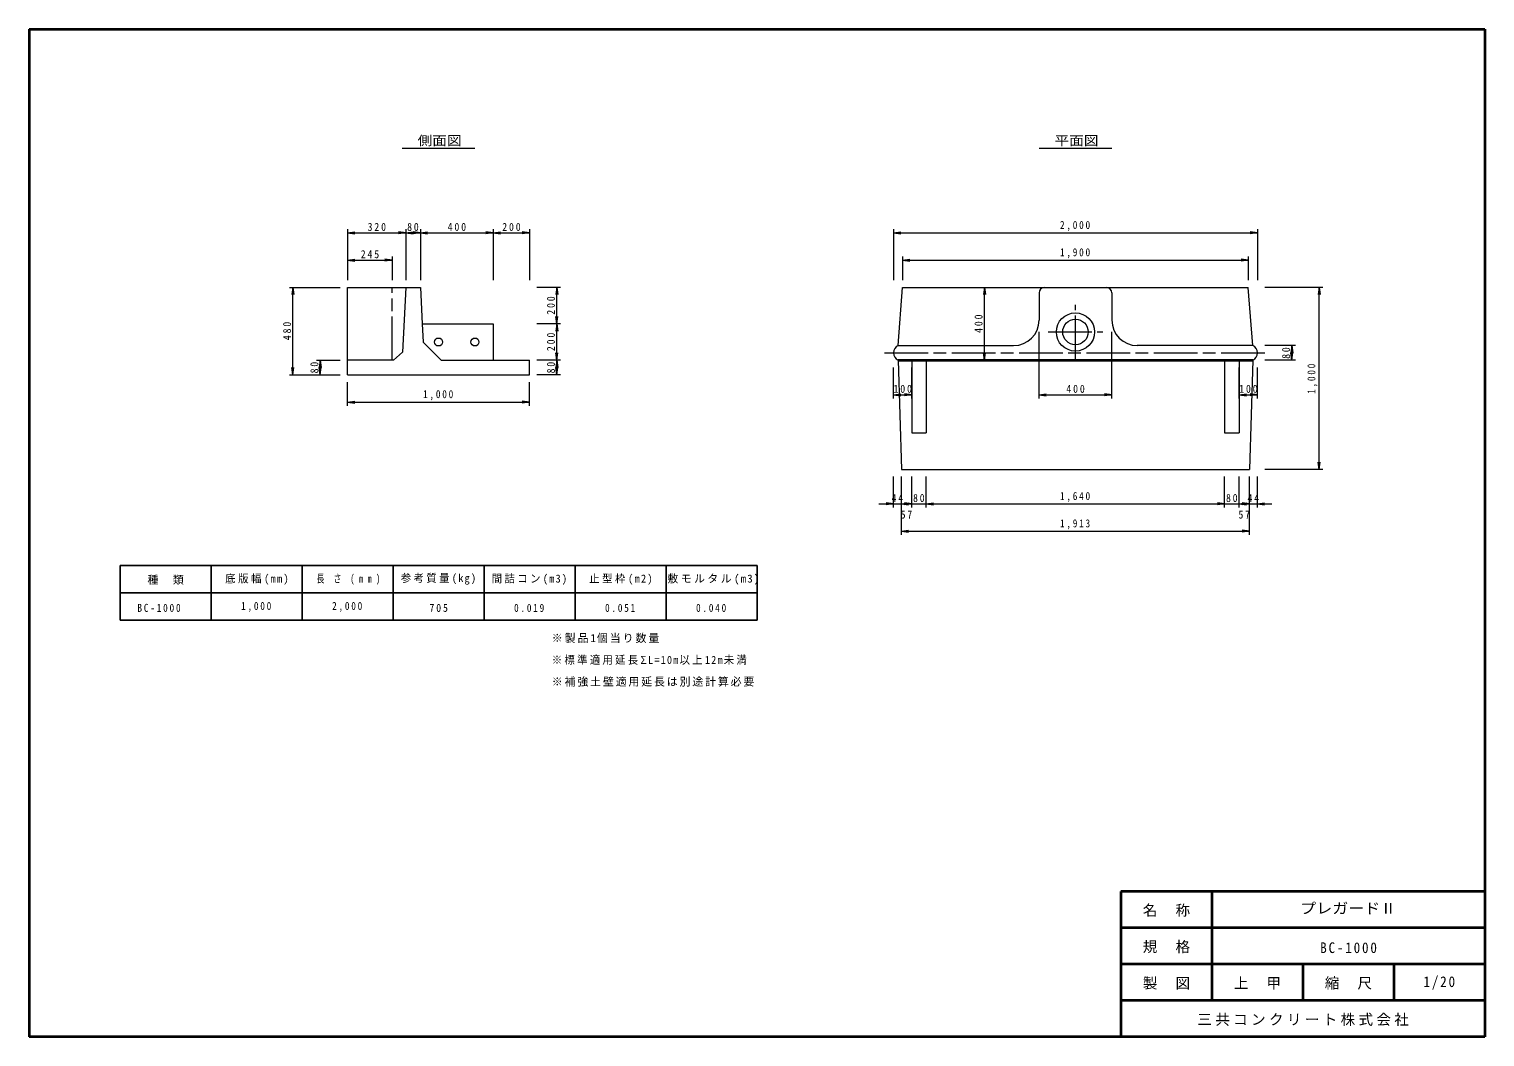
# Model space of a CAD drawing. Units: millimetres, scale not verified. Extents: x 200 to 8200, y 200 to 5740.
import ezdxf
from ezdxf.enums import TextEntityAlignment as Align

# ---------------------------------------------------------------- set-up
doc = ezdxf.new("R2010")
doc.units = ezdxf.units.MM
doc.header["$LTSCALE"] = 20
doc.linetypes.add('CHAIN', pattern=[18.5, 12, -1.5, 3.5, -1.5])
for name, color, linetype, lineweight in [('0-0ﾚｲﾔ', 2, 'Continuous', 18), ('0-1ﾚｲﾔ', 4, 'Continuous', 9), ('0-2ﾚｲﾔ', 7, 'CHAIN', 18), ('0-3ﾚｲﾔ', 3, 'Continuous', 25), ('_0-e_', 2, 'Continuous', 35)]:
    doc.layers.add(name, color=color, linetype=linetype, lineweight=lineweight)
doc.layers.add('0-4ﾚｲﾔ', color=7, linetype='Continuous')
doc.layers.add('_0-f_', color=3, linetype='Continuous')
doc.styles.add('ＭＳ ゴシック', font='')
doc.styles.get('ＭＳ ゴシック').set_extended_font_data('MS Gothic')

msp = doc.modelspace()

# ---------------------------------------------------------------- linework, layer by layer
at = {"layer": '0-0ﾚｲﾔ'}
for p, q in [((1950, 4319.96), (2350, 4319.96)), ((1950, 3839.95), (1950, 4319.96)), ((2270, 4319.96), (2252.25, 3964.97)), ((2350, 4319.96), (2360, 4119.95)), ((4975.08, 3999.99), (5000.08, 4319.96)), ((5000.08, 4319.96), (6899.92, 4319.96)), ((5750.02, 4289.96), (5750.02, 4139.97)), ((6149.98, 4289.96), (6149.98, 4139.97)), ((6924.92, 3999.99), (6899.92, 4319.96)), ((2360, 4119.95), (2365, 4019.95)), ((2360, 4119.95), (2750, 4119.95)), ((2750, 4119.95), (2750, 3919.96)), ((2365, 4019.95), (2465, 3919.96)), ((2252.25, 3964.97), (2202.5, 3919.96)), ((4975.08, 3999.99), (5610.03, 3999.99)), ((6924.92, 3999.99), (6289.97, 3999.99)), ((2202.5, 3919.96), (1950, 3919.96)), ((2465, 3919.96), (2950, 3919.96)), ((2950, 3839.95), (2950, 3919.96)), ((4975.08, 3919.99), (4993.77, 3319.95)), ((5050.08, 3919.99), (5050.08, 3520.02)), ((5130.08, 3919.99), (5130.08, 3520.02)), ((6769.92, 3919.99), (6769.92, 3520.02)), ((6849.92, 3919.99), (6849.92, 3520.02)), ((6924.92, 3919.99), (6906.23, 3319.95)), ((1950, 3839.95), (2950, 3839.95)), ((5050.08, 3520.02), (5130.08, 3520.02)), ((6769.92, 3520.02), (6849.92, 3520.02)), ((4993.77, 3319.95), (6906.23, 3319.95))]:
    msp.add_line(p, q, dxfattribs=at)
at = {"layer": '0-0ﾚｲﾔ', "lineweight": 35}
msp.add_line((4975.08, 3919.99), (6924.92, 3919.99), dxfattribs=at)
at = {"layer": '0-0ﾚｲﾔ'}
for centre, radius in [((5950, 4074.98), 104.99), ((5950, 4074.98), 69.99), ((2450, 4019.95), 21.93), ((2650, 4019.95), 21.93)]:
    msp.add_circle(centre, radius, dxfattribs=at)
for centre, radius, start, end in [((5780.01, 4289.96), 30, 90, 180), ((6119.98, 4289.96), 30, 0, 90), ((5610.03, 4139.97), 139.99, 270, 0), ((6289.97, 4139.97), 139.99, 180, 270), ((4994.59, 3960), 44.5, 115.99907, 244.00093), ((6905.41, 3960), 44.5, 295.99907, 64.00093)]:
    msp.add_arc(centre, radius, start, end, dxfattribs=at)
at = {"layer": '0-1ﾚｲﾔ', "color": 7, "lineweight": 18}
for p, q in [((2250, 5086.36), (2650, 5086.36)), ((5750, 5086.36), (6150, 5086.36))]:
    msp.add_line(p, q, dxfattribs=at)
at = {"layer": '0-1ﾚｲﾔ'}
for p, q in [((1950, 4639.96), (1950, 4359.96)), ((1950, 4639.96), (1950, 4359.96)), ((1950, 4619.96), (1989.61, 4625.53)), ((1950, 4619.96), (1989.61, 4625.53)), ((1950, 4619.96), (2270, 4619.96)), ((1950, 4619.96), (1989.61, 4614.39)), ((1950, 4619.96), (2270, 4619.96)), ((1950, 4619.96), (1989.61, 4614.39)), ((2270, 4619.96), (2230.39, 4625.53)), ((2270, 4619.96), (2230.39, 4625.53)), ((2270, 4619.96), (2230.39, 4614.39)), ((2270, 4619.96), (2230.39, 4614.39)), ((2270, 4639.96), (2270, 4359.96)), ((2270, 4619.96), (2309.61, 4625.53)), ((2270, 4619.96), (2350, 4619.96)), ((2270, 4619.96), (2309.61, 4614.39)), ((2350, 4619.96), (2310.39, 4625.53)), ((2350, 4619.96), (2310.39, 4614.39)), ((2350, 4639.96), (2350, 4359.96)), ((2350, 4619.96), (2389.61, 4625.53)), ((2350, 4619.96), (2750, 4619.96)), ((2350, 4619.96), (2389.61, 4614.39)), ((2750, 4619.96), (2710.39, 4625.53)), ((2750, 4619.96), (2710.39, 4614.39)), ((2750, 4639.96), (2750, 4359.96)), ((2750, 4619.96), (2789.61, 4625.53)), ((2750, 4619.96), (2950, 4619.96)), ((2750, 4619.96), (2789.61, 4614.39)), ((2950, 4619.96), (2910.39, 4625.53)), ((2950, 4619.96), (2910.39, 4614.39)), ((2950, 4639.96), (2950, 4359.96)), ((4950.05, 4639.96), (4950.05, 4359.96)), ((4950.05, 4619.96), (4989.66, 4625.52)), ((4950.05, 4619.96), (6949.87, 4619.96)), ((4950.05, 4619.96), (4989.66, 4614.39)), ((6949.87, 4619.96), (6910.26, 4625.52)), ((6949.87, 4619.96), (6910.26, 4614.39)), ((6949.87, 4639.96), (6949.87, 4359.96)), ((1950, 4489.96), (1950, 4359.96)), ((2195, 4489.96), (2195, 4359.96)), ((5000.04, 4489.96), (5000.04, 4359.96)), ((6899.87, 4489.96), (6899.87, 4359.96)), ((1950, 4469.96), (1989.61, 4475.53)), ((1950, 4469.96), (2195, 4469.96)), ((1950, 4469.96), (1989.61, 4464.39)), ((2195, 4469.96), (2155.39, 4475.53)), ((2195, 4469.96), (2155.39, 4464.39)), ((5000.04, 4469.96), (5039.66, 4475.52)), ((5000.04, 4469.96), (6899.87, 4469.96)), ((5000.04, 4469.96), (5039.66, 4464.39)), ((6899.87, 4469.96), (6860.26, 4475.52)), ((6899.87, 4469.96), (6860.26, 4464.39)), ((1630, 4319.96), (1910, 4319.96)), ((1650, 4319.96), (1644.43, 4280.35)), ((1650, 3839.96), (1650, 4319.96)), ((1650, 4319.96), (1655.57, 4280.35)), ((3120, 4319.95), (2990, 4319.95)), ((3100, 4319.95), (3094.43, 4280.34)), ((3100, 4119.95), (3100, 4319.95)), ((3100, 4319.95), (3105.57, 4280.34)), ((5450.04, 4319.96), (5444.47, 4280.34)), ((5450.04, 3919.99), (5450.04, 4319.96)), ((5450.04, 4319.96), (5455.61, 4280.34)), ((7309.91, 4319.96), (6989.91, 4319.96)), ((7289.91, 4319.96), (7284.35, 4280.34)), ((7289.91, 3319.95), (7289.91, 4319.96)), ((7289.91, 4319.96), (7295.48, 4280.34)), ((3120, 4119.95), (2990, 4119.95)), ((3100, 4119.95), (3094.43, 4159.56)), ((3100, 4119.95), (3094.43, 4080.34)), ((3100, 4119.95), (3105.57, 4159.56)), ((3100, 3919.95), (3100, 4119.95)), ((3100, 4119.95), (3105.57, 4080.34)), ((5750.02, 3709.99), (5750.02, 4074.97)), ((6149.98, 3709.99), (6149.98, 4074.97)), ((3100, 3919.95), (3094.43, 3959.56)), ((3100, 3919.95), (3105.57, 3959.56)), ((5450.04, 3919.99), (5444.47, 3959.6)), ((5450.04, 3919.99), (5455.61, 3959.6)), ((7159.91, 3999.99), (6989.91, 3999.99)), ((7139.91, 3999.99), (7134.34, 3960.38)), ((7139.91, 3919.99), (7134.34, 3959.6)), ((7139.91, 3919.99), (7139.91, 3999.99)), ((7139.91, 3999.99), (7145.48, 3960.38)), ((7139.91, 3919.99), (7145.48, 3959.6)), ((1650, 3839.96), (1644.43, 3879.57)), ((1650, 3839.96), (1655.57, 3879.57)), ((1780, 3919.96), (1910, 3919.96)), ((1800, 3919.96), (1794.43, 3880.35)), ((1800, 3839.96), (1794.43, 3879.57)), ((1800, 3839.96), (1800, 3919.96)), ((1800, 3919.96), (1805.57, 3880.35)), ((1800, 3839.96), (1805.57, 3879.57)), ((3120, 3919.95), (2990, 3919.95)), ((3100, 3919.95), (3094.43, 3880.34)), ((3100, 3839.95), (3094.43, 3879.56)), ((3100, 3839.95), (3100, 3919.95)), ((3100, 3919.95), (3105.57, 3880.34)), ((3100, 3839.95), (3105.57, 3879.56)), ((4950.09, 3709.99), (4950.09, 3879.99)), ((5050.08, 3709.99), (5050.08, 3879.99)), ((6849.92, 3709.99), (6849.92, 3879.99)), ((6949.91, 3709.99), (6949.91, 3879.99)), ((7159.91, 3919.99), (6989.91, 3919.99)), ((1630, 3839.96), (1910, 3839.96)), ((1780, 3839.96), (1910, 3839.96)), ((1950, 3669.96), (1950, 3799.96)), ((2950, 3669.96), (2950, 3799.96)), ((3120, 3839.95), (2990, 3839.95)), ((1950, 3689.96), (1989.61, 3695.52)), ((1950, 3689.96), (2950, 3689.96)), ((1950, 3689.96), (1989.61, 3684.39)), ((2950, 3689.96), (2910.39, 3695.52)), ((2950, 3689.96), (2910.39, 3684.39)), ((4950.09, 3729.99), (4989.7, 3735.56)), ((4950.09, 3729.99), (5050.08, 3729.99)), ((4950.09, 3729.99), (4989.7, 3724.43)), ((5050.08, 3729.99), (5010.47, 3735.56)), ((5050.08, 3729.99), (5010.47, 3724.43)), ((5750.02, 3729.99), (5789.63, 3735.56)), ((5750.02, 3729.99), (6149.98, 3729.99)), ((5750.02, 3729.99), (5789.63, 3724.43)), ((6149.98, 3729.99), (6110.37, 3735.56)), ((6149.98, 3729.99), (6110.37, 3724.43)), ((6849.92, 3729.99), (6889.53, 3735.56)), ((6849.92, 3729.99), (6949.91, 3729.99)), ((6849.92, 3729.99), (6889.53, 3724.43)), ((6949.91, 3729.99), (6910.3, 3735.56)), ((6949.91, 3729.99), (6910.3, 3724.43)), ((7309.91, 3319.95), (6989.91, 3319.95)), ((7289.91, 3319.95), (7284.35, 3359.57)), ((7289.91, 3319.95), (7295.48, 3359.57)), ((4950.09, 3109.95), (4950.09, 3279.95)), ((4993.77, 3109.95), (4993.77, 3279.95)), ((4993.77, 2959.95), (4993.77, 3279.95)), ((5050.08, 3109.95), (5050.08, 3279.95)), ((5130.08, 3109.95), (5130.08, 3279.95)), ((6769.92, 3109.95), (6769.92, 3279.95)), ((6849.92, 3109.95), (6849.92, 3279.95)), ((6906.23, 3109.95), (6906.23, 3279.95)), ((6906.23, 2959.95), (6906.23, 3279.95)), ((6949.91, 3109.95), (6949.91, 3279.95)), ((4870.09, 3129.95), (4993.77, 3129.95)), ((4950.09, 3129.95), (4910.48, 3135.52)), ((4950.09, 3129.95), (4910.48, 3124.39)), ((4993.77, 3129.95), (5033.38, 3135.52)), ((4993.77, 3129.95), (5050.08, 3129.95)), ((4993.77, 3129.95), (5033.38, 3124.39)), ((5050.08, 3129.95), (5010.47, 3135.52)), ((5050.08, 3129.95), (5010.47, 3124.39)), ((5050.08, 3129.95), (5130.08, 3129.95)), ((5130.08, 3129.95), (5169.69, 3135.52)), ((5130.08, 3129.95), (6769.92, 3129.95)), ((5130.08, 3129.95), (5169.69, 3124.39)), ((6769.92, 3129.95), (6730.31, 3135.52)), ((6769.92, 3129.95), (6730.31, 3124.39)), ((6769.92, 3129.95), (6849.92, 3129.95)), ((6849.92, 3129.95), (6889.53, 3135.52)), ((6849.92, 3129.95), (6906.23, 3129.95)), ((6849.92, 3129.95), (6889.53, 3124.39)), ((6906.23, 3129.95), (6866.62, 3135.52)), ((6906.23, 3129.95), (6866.62, 3124.39)), ((6906.23, 3129.95), (7029.91, 3129.95)), ((6949.91, 3129.95), (6989.52, 3135.52)), ((6949.91, 3129.95), (6989.52, 3124.39)), ((4993.77, 2979.95), (5033.38, 2985.52)), ((4993.77, 2979.95), (6906.23, 2979.95)), ((4993.77, 2979.95), (5033.38, 2974.39)), ((6906.23, 2979.95), (6866.62, 2985.52)), ((6906.23, 2979.95), (6866.62, 2974.39))]:
    msp.add_line(p, q, dxfattribs=at)
at = {"layer": '0-2ﾚｲﾔ'}
for p, q in [((2195, 3919.96), (2195, 4319.96)), ((5950.04, 3924.98), (5950.04, 4224.98)), ((5800, 4074.98), (6100, 4074.98)), ((4900.08, 3960), (6999.91, 3960))]:
    msp.add_line(p, q, dxfattribs=at)
at = {"layer": '0-3ﾚｲﾔ'}
for p, q in [((700, 2790.71), (4200, 2790.71)), ((700, 2790.71), (700, 2490.71)), ((1200, 2790.71), (1200, 2490.71)), ((1700, 2790.71), (1700, 2490.71)), ((2200, 2790.71), (2200, 2490.71)), ((2700, 2790.71), (2700, 2490.71)), ((3200, 2790.71), (3200, 2490.71)), ((3700, 2790.71), (3700, 2490.71)), ((4200, 2790.71), (4200, 2490.71)), ((700, 2640.71), (4200, 2640.71)), ((700, 2490.71), (4200, 2490.71))]:
    msp.add_line(p, q, dxfattribs=at)
at = {"layer": '_0-e_'}
for p, q in [((200, 5740), (8200, 5740)), ((200, 5740), (200, 200)), ((8200, 5740), (8200, 200)), ((8200, 1000), (6200, 1000)), ((6200, 1000), (6200, 200)), ((6700, 1000), (6700, 400)), ((8200, 800), (6200, 800)), ((8200, 600), (6200, 600)), ((7200, 600), (7200, 400)), ((7700, 600), (7700, 400)), ((8200, 400), (6200, 400)), ((8200, 200), (200, 200))]:
    msp.add_line(p, q, dxfattribs=at)

# ---------------------------------------------------------------- texts
at = {"layer": '0-1ﾚｲﾔ', "color": 7, "style": 'ＭＳ ゴシック', "width": 1.15}
for s, p in [('側面図', (2335, 5086.36)), ('平面図', (5835, 5086.36))]:
    msp.add_text(s, height=51.32, dxfattribs=at).set_placement(p, align=Align.BOTTOM_LEFT)
at = {"layer": '0-1ﾚｲﾔ', "color": 7, "char_height": 43.99, "attachment_point": 7, "style": 'ＭＳ ゴシック'}
for s, insert in [('\\T1.38;\\W0.9;320', (2060, 4629.96)), ('\\T1.38;\\W0.9;320', (2060, 4629.96)), ('\\T1.36;\\W0.9;80', (2277.5, 4629.96)), ('\\T1.38;\\W0.9;400', (2500, 4629.96)), ('\\T1.38;\\W0.9;200', (2800, 4629.96)), ('\\T1.38;\\W0.85;2,000', (5864.96, 4629.96)), ('\\T1.38;\\W0.9;245', (2022.5, 4479.96)), ('\\T1.38;\\W0.85;1,900', (5864.96, 4479.96)), ('\\T1.38;\\W0.9;100', (4950.09, 3739.99)), ('\\T1.38;\\W0.9;400', (5900, 3739.99)), ('\\T1.38;\\W0.9;100', (6849.91, 3739.99)), ('\\T1.38;\\W0.85;1,000', (2365, 3699.96)), ('\\T1.36;\\W0.9;44', (4939.43, 3139.95)), ('\\T1.36;\\W0.9;80', (5057.58, 3139.95)), ('\\T1.38;\\W0.85;1,640', (5865, 3139.95)), ('\\T1.36;\\W0.9;80', (6777.42, 3139.95)), ('\\T1.36;\\W0.9;44', (6895.57, 3139.95)), ('\\T1.36;\\W0.9;57', (4989.42, 3048.75)), ('\\T1.38;\\W0.85;1,913', (5865, 2989.95)), ('\\T1.36;\\W0.9;57', (6845.57, 3048.75))]:
    msp.add_mtext(s, dxfattribs=dict(at, insert=insert))
at = {"layer": '0-1ﾚｲﾔ', "color": 7, "char_height": 43.99, "attachment_point": 7, "rotation": 90, "style": 'ＭＳ ゴシック'}
for s, insert in [('\\T1.38;\\W0.9;200', (3090, 4169.95)), ('\\T1.38;\\W0.9;400', (5440.04, 4069.97)), ('\\T1.38;\\W0.9;480', (1640, 4029.96)), ('\\T1.38;\\W0.9;200', (3090, 3969.95)), ('\\T1.36;\\W0.9;80', (7129.91, 3927.49)), ('\\T1.36;\\W0.9;80', (1790, 3847.46)), ('\\T1.36;\\W0.9;80', (3090, 3847.45)), ('\\T1.38;\\W0.85;1,000', (7279.91, 3734.96))]:
    msp.add_mtext(s, dxfattribs=dict(at, insert=insert))
at = {"layer": '0-4ﾚｲﾔ', "char_height": 43.99, "attachment_point": 7, "style": 'ＭＳ ゴシック'}
for s, insert in [('\\T2.33;種類', (850, 2685.71)), ('\\T1.25;\\W0.95;底版幅(mm)', (1277.5, 2685.71)), ('\\T2.15;\\W0.7;長さ(mm)', (1780, 2685.71)), ('\\T1.23;\\W0.95;参考質量(kg)', (2242.5, 2685.71)), ('\\T1.23;\\W0.95;間詰コン(m3)', (2742.5, 2685.71)), ('\\T1.25;\\W0.95;止型枠(m2)', (3277.5, 2685.71)), ('\\T1.22;敷モルタル(m3)', (3707.5, 2685.71)), ('\\T1.39;\\W0.85;BC-1000', (795, 2535.71)), ('\\T1.38;\\W0.85;1,000', (1365, 2535.71)), ('\\T1.38;\\W0.85;2,000', (1865, 2535.71)), ('\\T1.38;\\W0.9;705', (2400, 2535.71)), ('\\T1.38;\\W0.85;0.019', (2865, 2535.71)), ('\\T1.38;\\W0.85;0.051', (3365, 2535.71)), ('\\T1.38;\\W0.85;0.040', (3865, 2535.71)), ('\\T1.18;※製品1個当り数量', (3072.34, 2365.25)), ('\\T1.22;\\W0.95;※標準適用延長ΣL=10m以上12m未満', (3072.34, 2245.25)), ('\\T1.17;※補強土壁適用延長は別途計算必要', (3072.34, 2125.25))]:
    msp.add_mtext(s, dxfattribs=dict(at, insert=insert))
at = {"layer": '_0-f_', "style": 'ＭＳ ゴシック', "width": 1.1}
msp.add_text('プレガードⅡ', height=58.65, dxfattribs=at).set_placement((7185, 860), align=Align.BOTTOM_LEFT)
at = {"layer": '_0-f_', "char_height": 58.65, "attachment_point": 7, "style": 'ＭＳ ゴシック'}
for s, insert in [('\\T2.25;名称', (6320, 860)), ('\\T2.25;規格', (6320, 660)), ('\\T1.28;\\W0.9;BC-1000', (7295, 660)), ('\\T2.25;製図', (6320, 460)), ('\\T2.25;上甲', (6820, 460)), ('\\T2.25;縮尺', (7320, 460)), ('\\T1.28;\\W0.9;1/20', (7862.5, 460)), ('\\T1.23;三共コンクリート株式会社', (6620, 260))]:
    msp.add_mtext(s, dxfattribs=dict(at, insert=insert))

doc.saveas('drawing.dxf')
